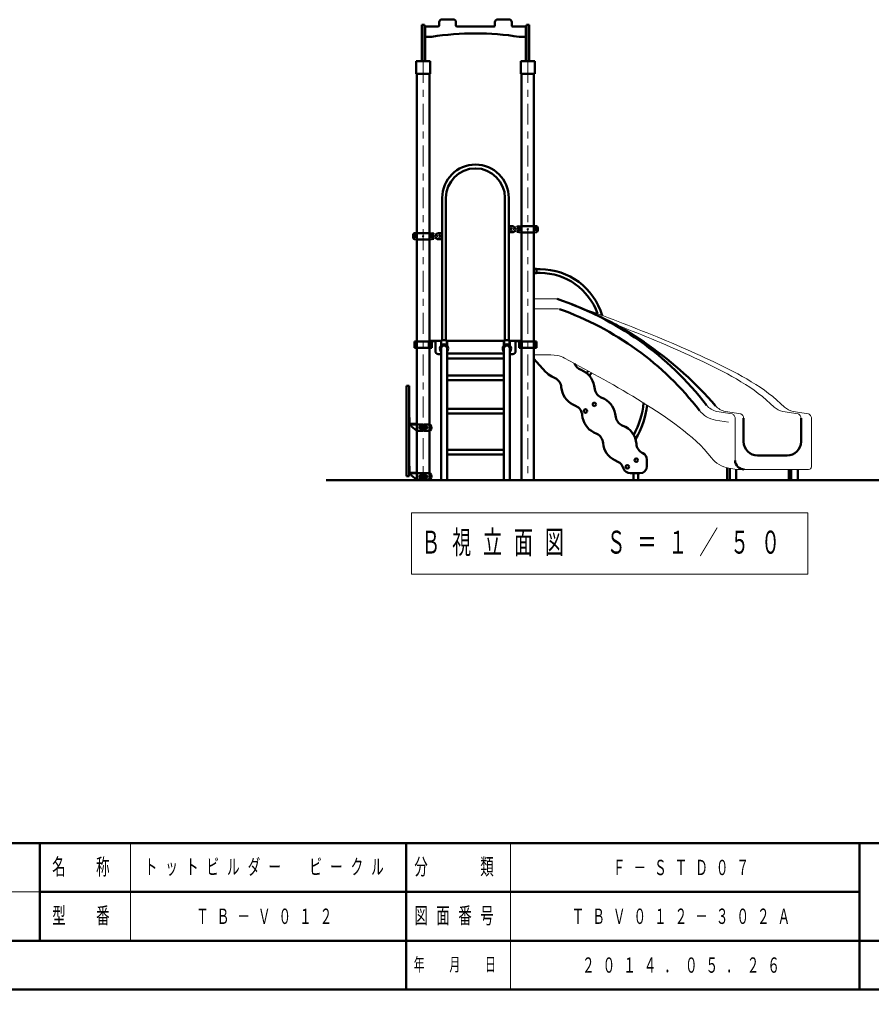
# Model space of a CAD drawing. Units: millimetres on the paper, scale 1:50. Extents: x -385 to 0, y -594 to 267.
# Drawn here: x -190.4 to -68.2, y -297 to -157.8 of the extents above; entities that cross this region are included whole.
import ezdxf

# ---------------------------------------------------------------- set-up
doc = ezdxf.new("R2010")
doc.units = ezdxf.units.MM
doc.linetypes.add('USER1', pattern=[4.5, 2.5, -2])
doc.linetypes.add('USER2', pattern=[6, 3, -1, 1, -1])
doc.layers.add('LY_1', color=140, linetype='Continuous', lineweight=50)
doc.styles.add('ＭＳ ゴシック', font='')
doc.styles.get('ＭＳ ゴシック').set_extended_font_data('MS Gothic')

msp = doc.modelspace()

# ---------------------------------------------------------------- linework, layer by layer
at = {"layer": 'LY_1'}
for p, q in [((-132.73, -158.618), (-132.35, -158.618)), ((-132.73, -163.828), (-132.73, -158.618)), ((-132.35, -163.828), (-132.35, -158.618)), ((-130.24, -158.729), (-130.24, -158.229)), ((-129.84, -157.829), (-128.24, -157.829)), ((-127.84, -158.729), (-127.84, -158.229)), ((-122.24, -158.729), (-122.24, -158.229)), ((-120.24, -157.829), (-121.84, -157.829)), ((-119.84, -158.729), (-119.84, -158.229)), ((-117.35, -158.618), (-117.73, -158.618)), ((-117.73, -163.828), (-117.73, -158.618)), ((-117.35, -163.828), (-117.35, -158.618)), ((-130.34, -158.829), (-132.35, -158.829)), ((-132.26, -158.829), (-132.26, -163.828)), ((-122.34, -158.829), (-127.74, -158.829)), ((-117.73, -158.829), (-119.74, -158.829)), ((-117.82, -158.829), (-117.82, -163.828)), ((-131.376, -160.329), (-132.35, -160.329)), ((-117.73, -160.329), (-118.719, -160.329)), ((-133.556, -165.628), (-133.556, -163.828)), ((-131.524, -163.828), (-133.556, -163.828)), ((-131.524, -165.628), (-131.524, -163.828)), ((-118.556, -165.628), (-118.556, -163.828)), ((-116.524, -163.828), (-118.556, -163.828)), ((-116.524, -165.628), (-116.524, -163.828)), ((-131.524, -165.628), (-133.556, -165.628)), ((-133.431, -165.628), (-133.431, -223.928)), ((-131.649, -165.628), (-131.649, -223.928)), ((-116.524, -165.628), (-118.556, -165.628)), ((-118.431, -165.628), (-118.431, -223.928)), ((-116.649, -165.628), (-116.649, -223.928)), ((-129.812, -203.864), (-129.812, -183.428)), ((-129.268, -203.864), (-129.268, -183.427)), ((-120.812, -203.864), (-120.812, -183.427)), ((-120.268, -203.864), (-120.268, -183.428)), ((-119.74, -187.488), (-120.268, -187.488)), ((-118.46, -187.478), (-119.09, -187.533)), ((-116.62, -187.478), (-118.46, -187.478)), ((-116.62, -187.478), (-116.304, -187.506)), ((-133.46, -188.478), (-133.776, -188.506)), ((-133.46, -188.478), (-131.62, -188.478)), ((-131.62, -188.478), (-130.99, -188.533)), ((-130.34, -188.488), (-129.812, -188.488)), ((-119.74, -188.368), (-120.268, -188.368)), ((-118.46, -188.378), (-119.09, -188.323)), ((-116.62, -188.378), (-118.46, -188.378)), ((-116.62, -188.378), (-116.304, -188.351)), ((-133.46, -189.378), (-133.776, -189.351)), ((-133.46, -189.378), (-131.62, -189.378)), ((-131.62, -189.378), (-130.99, -189.323)), ((-130.34, -189.368), (-129.812, -189.368)), ((-116.268, -193.608), (-116.649, -193.608)), ((-116.268, -193.608), (-116.649, -193.608)), ((-116.268, -194.248), (-116.649, -194.248)), ((-116.268, -194.248), (-116.649, -194.248)), ((-116.268, -193.608), (-116.268, -194.248)), ((-116.268, -193.608), (-116.268, -194.248)), ((-115.774, -193.656), (-116.268, -193.656)), ((-115.774, -194.2), (-116.268, -194.2)), ((-131.304, -204.048), (-133.776, -204.048)), ((-133.776, -204.048), (-133.776, -204.948)), ((-133.61, -204.048), (-133.61, -204.948)), ((-131.706, -204.048), (-131.706, -204.948)), ((-131.649, -203.928), (-130.79, -203.928)), ((-131.649, -203.974), (-130.79, -203.974)), ((-131.518, -204.048), (-131.518, -204.948)), ((-131.459, -204.048), (-131.459, -204.948)), ((-131.304, -204.048), (-131.304, -204.948)), ((-130.79, -203.988), (-130.79, -205.428)), ((-130.69, -203.928), (-129.94, -203.928)), ((-129.96, -204.6), (-129.96, -203.928)), ((-129.94, -203.864), (-129.14, -203.864)), ((-129.94, -204.581), (-129.94, -203.864)), ((-129.14, -204.581), (-129.14, -203.864)), ((-129.14, -203.928), (-120.94, -203.928)), ((-129.12, -204.6), (-129.12, -203.928)), ((-120.96, -204.6), (-120.96, -203.928)), ((-120.94, -204.581), (-120.94, -203.864)), ((-120.94, -204.279), (-120.94, -203.864)), ((-120.94, -203.864), (-120.14, -203.864)), ((-120.14, -204.581), (-120.14, -203.864)), ((-120.14, -204.279), (-120.14, -203.864)), ((-119.39, -203.928), (-120.14, -203.928)), ((-120.12, -204.6), (-120.12, -203.928)), ((-118.431, -203.928), (-119.29, -203.928)), ((-118.431, -203.974), (-119.29, -203.974)), ((-119.29, -203.988), (-119.29, -205.428)), ((-118.776, -204.048), (-116.304, -204.048)), ((-118.776, -204.048), (-118.776, -204.948)), ((-118.621, -204.048), (-118.621, -204.948)), ((-118.562, -204.048), (-118.562, -204.948)), ((-118.375, -204.048), (-118.375, -204.948)), ((-116.47, -204.048), (-116.47, -204.948)), ((-116.304, -204.048), (-116.304, -204.948)), ((-131.304, -204.948), (-133.776, -204.948)), ((-130.39, -205.828), (-129.967, -205.828)), ((-129.967, -205.028), (-129.967, -223.928)), ((-129.113, -205.028), (-129.113, -223.928)), ((-129.113, -205.774), (-120.967, -205.774)), ((-120.967, -205.028), (-120.967, -223.928)), ((-120.113, -205.028), (-120.113, -223.928)), ((-119.69, -205.828), (-120.113, -205.828)), ((-118.776, -204.948), (-116.304, -204.948)), ((-129.113, -206.454), (-120.967, -206.454)), ((-116.649, -206.502), (-114.984, -208.372)), ((-129.113, -208.899), (-120.967, -208.899)), ((-129.113, -209.579), (-120.967, -209.579)), ((-113.622, -209.289), (-114.071, -209.068)), ((-134.92, -223.328), (-134.92, -210.369)), ((-134.92, -210.369), (-134.54, -210.369)), ((-134.54, -223.328), (-134.54, -210.369)), ((-107.921, -210.89), (-108.008, -210.398)), ((-129.113, -213.688), (-120.967, -213.688)), ((-110.622, -213.289), (-111.071, -213.068)), ((-134.54, -214.928), (-134.54, -215.832)), ((-134.476, -214.928), (-134.54, -214.928)), ((-134.476, -215.832), (-134.476, -214.928)), ((-129.113, -214.368), (-120.967, -214.368)), ((-104.921, -214.89), (-105.008, -214.398)), ((-86.59, -218.398), (-86.59, -215.043)), ((-78.36, -218.398), (-78.36, -215.043)), ((-134.444, -215.864), (-133.54, -215.864)), ((-134.444, -215.928), (-133.54, -215.928)), ((-134.24, -215.992), (-134.24, -216.2)), ((-134.225, -216.231), (-133.513, -216.81)), ((-133.465, -215.928), (-134.201, -215.954)), ((-133.54, -215.928), (-133.54, -215.864)), ((-133.462, -215.928), (-132.61, -215.928)), ((-133.462, -216.828), (-132.61, -216.828)), ((-132.865, -216.193), (-132.905, -216.191)), ((-132.865, -216.564), (-132.905, -216.565)), ((-132.865, -216.378), (-132.865, -215.948)), ((-132.865, -216.378), (-132.865, -216.808)), ((-132.57, -215.968), (-132.57, -216.788)), ((-132.51, -215.968), (-132.51, -216.788)), ((-131.618, -215.928), (-132.47, -215.928)), ((-131.62, -216.828), (-132.47, -216.828)), ((-132.215, -216.378), (-132.215, -215.948)), ((-132.215, -216.193), (-132.175, -216.191)), ((-132.215, -216.378), (-132.215, -216.808)), ((-132.215, -216.564), (-132.175, -216.565)), ((-131.388, -216.215), (-131.551, -215.965)), ((-131.388, -216.542), (-131.551, -216.792)), ((-107.622, -217.289), (-108.071, -217.068)), ((-129.113, -219.562), (-120.967, -219.562)), ((-129.113, -220.242), (-120.967, -220.242)), ((-104.622, -221.289), (-105.071, -221.068)), ((-100.455, -221.928), (-100.455, -220.963)), ((-84.59, -220.398), (-80.36, -220.398)), ((-134.54, -221.928), (-134.54, -222.832)), ((-134.476, -221.928), (-134.54, -221.928)), ((-134.476, -222.832), (-134.476, -221.928)), ((-88.929, -223.928), (-88.929, -222.16)), ((-88.586, -223.928), (-88.586, -222.223)), ((-87.647, -223.928), (-87.647, -222.393)), ((-80.095, -223.928), (-80.095, -222.393)), ((-79.753, -223.928), (-79.753, -222.393)), ((-78.814, -223.928), (-78.814, -222.393)), ((-134.92, -223.328), (-134.54, -223.328)), ((-134.444, -222.864), (-133.54, -222.864)), ((-134.444, -222.928), (-133.54, -222.928)), ((-134.24, -222.992), (-134.24, -223.2)), ((-134.225, -223.231), (-133.513, -223.81)), ((-133.465, -222.928), (-134.201, -222.954)), ((-133.54, -222.928), (-133.54, -222.864)), ((-133.462, -222.928), (-132.61, -222.928)), ((-133.462, -223.828), (-132.61, -223.828)), ((-132.865, -223.193), (-132.905, -223.191)), ((-132.865, -223.564), (-132.905, -223.565)), ((-132.865, -223.378), (-132.865, -222.948)), ((-132.865, -223.378), (-132.865, -223.808)), ((-132.57, -222.968), (-132.57, -223.788)), ((-132.51, -222.968), (-132.51, -223.788)), ((-131.618, -222.928), (-132.47, -222.928)), ((-131.62, -223.828), (-132.47, -223.828)), ((-132.215, -223.378), (-132.215, -222.948)), ((-132.215, -223.193), (-132.175, -223.191)), ((-132.215, -223.378), (-132.215, -223.808)), ((-132.215, -223.564), (-132.175, -223.565)), ((-131.388, -223.215), (-131.551, -222.965)), ((-131.388, -223.542), (-131.551, -223.792)), ((-101.455, -222.928), (-102.855, -222.928)), ((-102.37, -223.928), (-102.37, -222.928)), ((-101.69, -223.928), (-101.69, -222.928)), ((-187.5, -276), (-187.5, -290)), ((-135, -276), (-135, -297)), ((-70, -276), (-70, -297)), ((-187.5, -283), (-70, -283)), ((-242.5, -290), (0, -290))]:
    msp.add_line(p, q, dxfattribs=at)
at = {"layer": 'LY_1', "color": 7, "linetype": 'USER2', "lineweight": 13}
for p, q in [((-132.54, -163.918), (-132.54, -223.928)), ((-117.54, -163.918), (-117.54, -223.928))]:
    msp.add_line(p, q, dxfattribs=at)
at = {"layer": 'LY_1', "color": 7, "linetype": 'USER1', "lineweight": 13}
for p, q in [((-119.09, -187.533), (-119.721, -187.58)), ((-118.44, -187.498), (-118.44, -188.358)), ((-116.64, -187.498), (-116.64, -188.358)), ((-133.44, -188.498), (-133.44, -189.358)), ((-131.64, -188.498), (-131.64, -189.358)), ((-130.99, -188.533), (-130.359, -188.58)), ((-119.09, -188.323), (-119.721, -188.277)), ((-130.99, -189.323), (-130.359, -189.277))]:
    msp.add_line(p, q, dxfattribs=at)
at = {"layer": 'LY_1', "color": 7, "lineweight": 13}
for p, q in [((-118.505, -187.743), (-118.875, -187.743)), ((-118.875, -188.113), (-118.875, -187.743)), ((-116.575, -187.743), (-116.205, -187.743)), ((-116.205, -188.113), (-116.205, -187.743)), ((-133.505, -188.743), (-133.875, -188.743)), ((-133.875, -189.113), (-133.875, -188.743)), ((-133.505, -189.113), (-133.875, -189.113)), ((-131.575, -188.743), (-131.205, -188.743)), ((-131.575, -189.113), (-131.205, -189.113)), ((-131.205, -189.113), (-131.205, -188.743)), ((-118.505, -188.113), (-118.875, -188.113)), ((-116.575, -188.113), (-116.205, -188.113)), ((-113.339, -197.928), (-116.649, -197.928)), ((-113.336, -199.328), (-116.649, -199.328)), ((-115.16, -205.928), (-116.649, -205.928)), ((-116.649, -205.928), (-115.16, -205.928)), ((-88.232, -214.425), (-90.427, -214.052)), ((-87.011, -214.425), (-89.205, -214.052)), ((-78.781, -214.425), (-80.975, -214.052)), ((-77.298, -214.425), (-79.492, -214.052)), ((-88.776, -215.62), (-90.639, -215.303)), ((-87.812, -221.081), (-87.812, -215.043)), ((-76.877, -221.993), (-76.877, -215.043)), ((-88.733, -222.199), (-87.589, -222.393)), ((-87.589, -222.393), (-77.277, -222.393)), ((-134.191, -228.61), (-134.191, -237.41)), ((-77.391, -228.61), (-134.191, -228.61)), ((-77.391, -237.41), (-77.391, -228.61)), ((-134.191, -237.41), (-77.391, -237.41)), ((-174.5, -276), (-174.5, -290)), ((-120, -276), (-120, -297)), ((-242.5, -283), (-187.5, -283))]:
    msp.add_line(p, q, dxfattribs=at)
at = {"layer": 'LY_1', "color": 7}
for p, q in [((-146.425, -223.928), (-65.157, -223.928)), ((-385, -276), (0, -276)), ((-385, -297), (0, -297))]:
    msp.add_line(p, q, dxfattribs=at)
at = {"layer": 'LY_1', "color": 7, "lineweight": 13}
for points in [[(-112.992, -197.99), (-112.29, -198.251), (-111.588, -198.512), (-110.886, -198.774), (-110.185, -199.037), (-109.484, -199.301), (-108.783, -199.566), (-108.082, -199.831), (-107.382, -200.097), (-106.682, -200.363), (-105.982, -200.63), (-105.282, -200.897), (-104.583, -201.166), (-103.884, -201.436), (-103.186, -201.707), (-102.488, -201.98), (-101.791, -202.254), (-101.095, -202.53), (-100.399, -202.809), (-99.705, -203.09), (-99.011, -203.373), (-98.319, -203.659), (-97.628, -203.947), (-96.937, -204.238), (-96.248, -204.532), (-95.561, -204.829), (-94.874, -205.128), (-94.189, -205.431), (-93.505, -205.737), (-92.823, -206.047), (-92.143, -206.36), (-91.464, -206.676), (-90.786, -206.996), (-90.111, -207.321), (-89.438, -207.649), (-88.768, -207.984), (-88.102, -208.326), (-87.44, -208.677), (-86.783, -209.038), (-86.133, -209.41), (-85.49, -209.795), (-84.856, -210.193), (-84.231, -210.606), (-83.617, -211.035), (-83.015, -211.481), (-82.427, -211.944), (-81.852, -212.425), (-81.29, -212.92), (-80.74, -213.429)], [(-105.117, -201.532), (-104.544, -201.755), (-103.971, -201.98), (-103.274, -202.254), (-102.578, -202.53), (-101.883, -202.809), (-101.188, -203.09), (-100.495, -203.373), (-99.802, -203.659), (-99.111, -203.947), (-98.421, -204.238), (-97.731, -204.532), (-97.044, -204.829), (-96.357, -205.128), (-95.672, -205.431), (-94.988, -205.737), (-94.306, -206.047), (-93.626, -206.36), (-92.947, -206.676), (-92.269, -206.996), (-91.594, -207.321), (-90.921, -207.649), (-90.251, -207.984), (-89.585, -208.326), (-88.923, -208.677), (-88.266, -209.038), (-87.616, -209.41), (-86.973, -209.795), (-86.339, -210.193), (-85.714, -210.606), (-85.1, -211.035), (-84.499, -211.481), (-83.91, -211.944), (-83.335, -212.425), (-82.773, -212.92), (-82.224, -213.429)], [(-91.213, -220.721), (-91.718, -220.1), (-92.246, -219.499), (-92.798, -218.919), (-93.372, -218.361), (-93.964, -217.822), (-94.572, -217.302), (-95.194, -216.798), (-95.828, -216.308), (-96.471, -215.831), (-97.121, -215.365), (-97.778, -214.907), (-98.439, -214.456), (-99.105, -214.012), (-99.775, -213.574), (-100.45, -213.143), (-101.128, -212.717), (-101.809, -212.297), (-102.493, -211.882), (-103.181, -211.471), (-103.871, -211.066), (-104.563, -210.664), (-105.258, -210.266), (-105.954, -209.871), (-106.652, -209.479), (-107.352, -209.09), (-108.052, -208.702), (-108.754, -208.316), (-109.456, -207.932), (-110.158, -207.548), (-110.861, -207.165), (-111.565, -206.784), (-112.27, -206.404)], [(-88.232, -214.425), (-88.144, -214.464), (-88.063, -214.517), (-87.99, -214.584), (-87.928, -214.661), (-87.878, -214.748), (-87.841, -214.842), (-87.819, -214.941), (-87.812, -215.043)], [(-87.011, -214.425), (-86.923, -214.464), (-86.841, -214.517), (-86.768, -214.584), (-86.706, -214.661), (-86.656, -214.748), (-86.62, -214.842), (-86.598, -214.941), (-86.59, -215.043)], [(-78.781, -214.425), (-78.692, -214.464), (-78.611, -214.517), (-78.538, -214.584), (-78.476, -214.661), (-78.426, -214.748), (-78.39, -214.842), (-78.367, -214.941), (-78.36, -215.043)], [(-77.298, -214.425), (-77.209, -214.464), (-77.128, -214.517), (-77.055, -214.584), (-76.993, -214.661), (-76.943, -214.748), (-76.907, -214.842), (-76.884, -214.941), (-76.877, -215.043)]]:
    msp.add_lwpolyline(points, dxfattribs=at)
at = {"layer": 'LY_1', "color": 7, "linetype": 'USER1', "lineweight": 13}
for centre in [(-119.74, -187.928), (-130.34, -188.928)]:
    msp.add_circle(centre, 0.15, dxfattribs=at)
at = {"layer": 'LY_1', "color": 7, "lineweight": 13}
for centre, radius in [((-118.69, -187.928), 0.185), ((-118.69, -187.928), 0.1), ((-117.54, -187.928), 0.1), ((-116.39, -187.928), 0.185), ((-116.39, -187.928), 0.1), ((-133.69, -188.928), 0.185), ((-133.69, -188.928), 0.1), ((-132.54, -188.928), 0.1), ((-131.39, -188.928), 0.185), ((-131.39, -188.928), 0.1), ((-107.99, -213.048), 0.171), ((-109.27, -214.008), 0.171), ((-101.99, -221.048), 0.171), ((-103.27, -222.008), 0.171)]:
    msp.add_circle(centre, radius, dxfattribs=at)
at = {"layer": 'LY_1'}
for centre in [(-107.99, -213.048), (-109.27, -214.008), (-101.99, -221.048), (-103.27, -222.008)]:
    msp.add_circle(centre, 0.25, dxfattribs=at)
for centre, radius, start, end in [((-129.84, -158.229), 0.4, 90, 180), ((-128.24, -158.229), 0.4, 0, 90), ((-121.84, -158.229), 0.4, 90, 180), ((-120.24, -158.229), 0.4, 0, 90), ((-125.04, -199.829), 40, 80.95391, 99.02362), ((-130.34, -158.729), 0.1, 270, 0), ((-127.74, -158.729), 0.1, 180, 270), ((-122.34, -158.729), 0.1, 270, 0), ((-119.74, -158.729), 0.1, 180, 270), ((-131.376, -159.929), 0.4, 270, 279.02362), ((-118.704, -159.929), 0.4, 260.97638, 270), ((-118.719, -160.129), 0.2, 260.95391, 270), ((-125.04, -183.428), 4.772, 0, 180), ((-125.04, -183.428), 4.228, 0, 180), ((-119.74, -187.928), 0.44, 270, 90), ((-117.99, -187.928), 1, 163.80375, 196.19625), ((-118.758, -187.705), 0.2, 95, 163.80375), ((-116.322, -187.705), 0.2, 16.19625, 85), ((-117.09, -187.928), 1, 343.80375, 16.19625), ((-132.99, -188.928), 1, 163.80375, 196.19625), ((-133.758, -188.705), 0.2, 95, 163.80375), ((-133.758, -189.151), 0.2, 196.19625, 265), ((-131.322, -188.705), 0.2, 16.19625, 85), ((-131.322, -189.151), 0.2, 275, 343.80375), ((-132.09, -188.928), 1, 343.80375, 16.19625), ((-130.34, -188.928), 0.44, 90, 270), ((-118.758, -188.151), 0.2, 196.19625, 265), ((-116.322, -188.151), 0.2, 275, 343.80375), ((-115.774, -202.928), 9.272, 16.56337, 90), ((-115.774, -202.928), 8.728, 19.34376, 90), ((-127.575, -240.624), 45.007, 37.61943, 71.56003), ((-130.092, -247.245), 52.09, 40.736, 69.18787), ((-127.575, -240.624), 43.737, 37.61943, 70.53833), ((-130.69, -204.028), 0.1, 90, 180), ((-129.54, -205.028), 0.6, 315.37068, 224.62932), ((-120.54, -205.028), 0.6, 315.37068, 224.62932), ((-119.39, -204.028), 0.1, 0, 90), ((-130.39, -205.428), 0.4, 180, 270), ((-129.54, -205.028), 0.427, 0, 180), ((-120.54, -205.028), 0.427, 0, 180), ((-119.69, -205.428), 0.4, 270, 0), ((-109.345, -206.612), 1.6, 200.61192, 249.42056), ((-112.743, -206.377), 3, 221.68267, 243.73979), ((-110.962, -210.918), 3, 10, 69.42056), ((-115.774, -202.928), 8.728, 319.8063, 322.3708), ((-115.774, -202.928), 9.272, 319.61733, 322.89298), ((-114.33, -210.724), 1.6, 4.31923, 63.7398), ((-109.743, -210.377), 3, 184.31923, 243.73979), ((-106.345, -210.612), 1.6, 190, 249.42056), ((-107.962, -214.918), 3, 10, 69.42056), ((-112.235, -211.885), 11.328, 330.6897, 355.21474), ((-111.33, -214.724), 1.6, 4.31923, 63.7398), ((-112.235, -211.885), 11.872, 328.70731, 353.86148), ((-106.743, -214.377), 3, 184.31923, 243.73979), ((-103.345, -214.612), 1.6, 190, 249.42056), ((-134.444, -215.832), 0.096, 180, 270), ((-134.444, -215.832), 0.032, 180, 270), ((-134.2, -215.994), 0.04, 92, 180), ((-134.2, -216.2), 0.04, 180, 227.9739), ((-133.462, -216.748), 0.08, 230.90226, 270), ((-132.912, -216.378), 0.187, 88, 272), ((-132.845, -215.948), 0.02, 90, 180), ((-132.845, -216.808), 0.02, 180, 270), ((-132.61, -215.968), 0.04, 0, 90), ((-132.61, -216.788), 0.04, 270, 0), ((-132.47, -215.968), 0.04, 90, 180), ((-132.47, -216.788), 0.04, 180, 270), ((-132.235, -215.948), 0.02, 0, 90), ((-132.235, -216.808), 0.02, 270, 0), ((-132.169, -216.378), 0.187, 268, 92), ((-131.618, -216.008), 0.08, 20.80294, 90), ((-131.618, -216.748), 0.08, 270, 339.19706), ((-131.64, -216.378), 0.3, 0, 32.99301), ((-131.64, -216.378), 0.3, 327.00699, 0), ((-104.962, -218.918), 3, 3.98254, 69.42056), ((-108.33, -218.724), 1.6, 4.31923, 63.7398), ((-84.59, -218.398), 2, 180, 270), ((-80.36, -218.398), 2, 270, 0), ((-103.743, -218.377), 3, 184.31923, 243.73979), ((-100.373, -218.599), 1.6, 183.98254, 245.41667), ((-101.455, -220.963), 1, 0, 65.41667), ((-86.5, -221.081), 1.312, 180, 270), ((-105.33, -222.724), 1.6, 17.81812, 63.7398), ((-102.855, -221.928), 1, 197.81812, 270), ((-101.455, -221.928), 1, 270, 0), ((-134.444, -222.832), 0.096, 180, 270), ((-134.444, -222.832), 0.032, 180, 270), ((-134.2, -222.994), 0.04, 92, 180), ((-134.2, -223.2), 0.04, 180, 227.9739), ((-133.462, -223.748), 0.08, 230.90226, 270), ((-132.912, -223.378), 0.187, 88, 272), ((-132.845, -222.948), 0.02, 90, 180), ((-132.845, -223.808), 0.02, 180, 270), ((-132.61, -222.968), 0.04, 0, 90), ((-132.61, -223.788), 0.04, 270, 0), ((-132.47, -222.968), 0.04, 90, 180), ((-132.47, -223.788), 0.04, 180, 270), ((-132.235, -222.948), 0.02, 0, 90), ((-132.235, -223.808), 0.02, 270, 0), ((-132.169, -223.378), 0.187, 268, 92), ((-131.618, -223.008), 0.08, 20.80294, 90), ((-131.618, -223.748), 0.08, 270, 339.19706), ((-131.64, -223.378), 0.3, 0, 32.99301), ((-131.64, -223.378), 0.3, 327.00699, 0)]:
    msp.add_arc(centre, radius, start, end, dxfattribs=at)
at = {"layer": 'LY_1', "color": 7, "linetype": 'USER1', "lineweight": 13}
for centre, radius, start, end in [((-119.69, -187.928), 0.35, 95, 265), ((-118.46, -187.498), 0.02, 0, 91.98888), ((-131.62, -188.498), 0.02, 88.01112, 180), ((-130.39, -188.928), 0.35, 275, 85), ((-118.46, -188.358), 0.02, 270, 0), ((-131.62, -189.358), 0.02, 180, 270)]:
    msp.add_arc(centre, radius, start, end, dxfattribs=at)
at = {"layer": 'LY_1', "color": 7, "lineweight": 13}
for centre, radius, start, end in [((-121.065, -187.928), 2.567, 355.87048, 4.12952), ((-114.015, -187.928), 2.567, 175.87048, 184.12952), ((-136.065, -188.928), 2.567, 355.87048, 4.12952), ((-129.015, -188.928), 2.567, 175.87048, 184.12952), ((-113.339, -198.928), 1, 69.6949, 90), ((-113.336, -200.328), 1, 70.03583, 90), ((-115.16, -223.928), 18, 84.01173, 90), ((-114.163, -209.928), 4, 61.75482, 77.27662), ((-90.025, -211.686), 3.669, 217.61943, 260.36457), ((-90.025, -211.686), 2.4, 217.61943, 260.36457), ((-88.804, -211.686), 2.4, 220.736, 260.36457), ((-80.574, -211.686), 2.4, 226.5661, 260.36457), ((-79.09, -211.686), 2.4, 226.5661, 260.36457), ((-88.063, -218.255), 4, 218.06305, 260.36457), ((-77.277, -221.993), 0.4, 270, 0)]:
    msp.add_arc(centre, radius, start, end, dxfattribs=at)

# ---------------------------------------------------------------- texts
at = {"layer": 'LY_1', "color": 7, "style": 'ＭＳ ゴシック'}
for s, insert, char_height, attachment_point in [('\\T1.64;\\W0.6;Ｂ視立面図\u3000Ｓ＝１／５０', (-132.791, -233.01), 3.299, 4), ('\\T1.64;\\W0.6;名\u3000称', (-181, -279.5), 2.346, 5), ('\\T1.64;\\W0.6;トットビルダー\u3000ビークル', (-154.75, -279.5), 2.199, 5), ('\\T1.64;\\W0.6;分\u3000\u3000類', (-127.5, -279.5), 2.346, 5), ('\\T1.64;\\W0.6;Ｆ－ＳＴＤ０７', (-95, -279.5), 2.199, 5), ('\\T1.64;\\W0.6;型\u3000番', (-181, -286.5), 2.346, 5), ('\\T1.64;\\W0.6;図面番号', (-127.5, -286.5), 2.346, 5), ('\\T1.64;\\W0.6;ＴＢ－Ｖ０１２', (-154.75, -286.5), 2.199, 5), ('\\T1.64;\\W0.6;ＴＢＶ０１２－３０２Ａ', (-95, -286.5), 2.199, 5), ('\\T1.64;\\W0.6;年\u3000月\u3000日', (-127.5, -293.5), 1.906, 5), ('\\T1.64;\\W0.6;２０１４．０５．２６', (-95, -293.5), 2.199, 5)]:
    msp.add_mtext(s, dxfattribs=dict(at, insert=insert, char_height=char_height, attachment_point=attachment_point))

doc.saveas('drawing.dxf')
